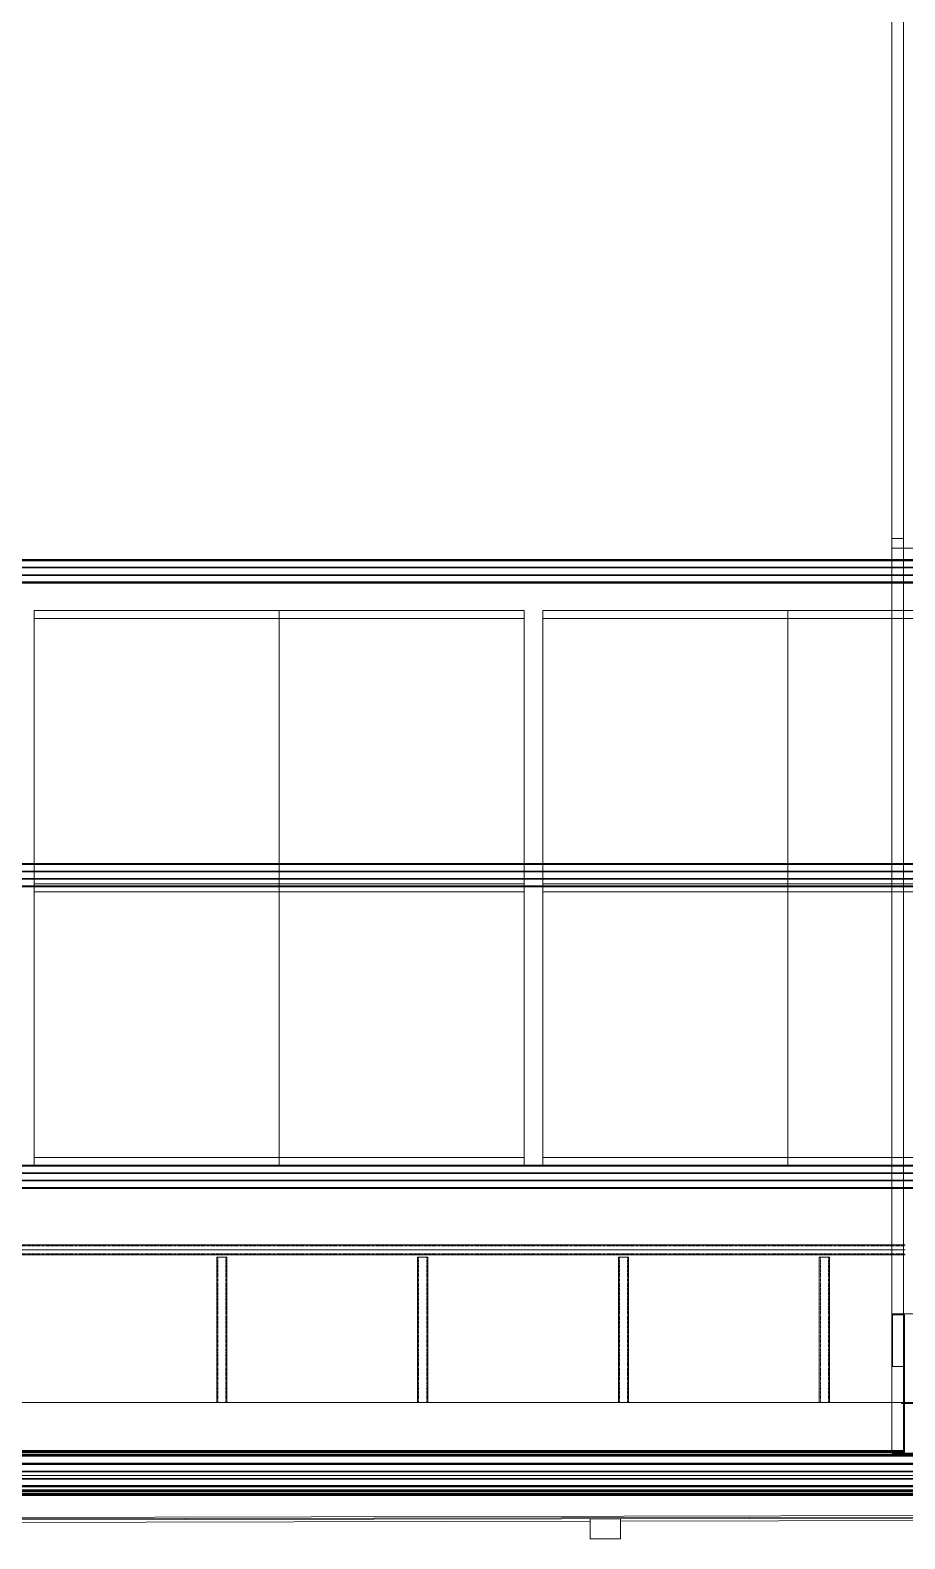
# Model space of a CAD drawing. Header units: centimetres. Extents: x -1906 to 5208, y -261 to 2955.
# Drawn here: x 1533 to 1969, y 239 to 990 of the extents above; entities that cross this region are included whole.
import ezdxf

# ---------------------------------------------------------------- set-up
doc = ezdxf.new("R2010")
doc.units = ezdxf.units.CM
doc.linetypes.add('_Overhead_2_', pattern=[0.47625, 0.3175, -0.15875])
doc.linetypes.add('Hidden', pattern=[0.714375, 0.47625, -0.238125])
for name, color, linetype, lineweight in [('A-FLOR', 7, 'Continuous', 18), ('A-GENM', 7, 'Continuous', 18), ('A-WALL', 7, 'Continuous', 18), ('Q-SPCQ', 7, 'Continuous', 18), ('S-BEAM', 7, 'Continuous', 18), ('S-COLS', 7, 'Continuous', 18)]:
    doc.layers.add(name, color=color, linetype=linetype, lineweight=lineweight)

# ---------------------------------------------------------------- blocks, each defined once
blk = doc.blocks.new('Costanera Perfil Z - Parametrizado - h_22cm-1722626-Planta Bodega almacenamiento insumos')
at = {"layer": 'S-BEAM', "color": 254, "lineweight": 9, "true_color": 0xcccccc}
for p, q in [((-5.84, 671.79), (-5.84, -2399.57)), ((-5.54, 671.79), (-5.54, -2399.57)), ((-5.5, -2399.57), (-5.5, 671.79)), ((-5.26, 671.79), (-5.26, -2399.57)), ((-2.01, 671.79), (-2.01, -2399.57)), ((-1.67, 671.79), (-1.67, -2399.57)), ((1.67, 671.79), (1.67, -2399.57)), ((2.01, 671.79), (2.01, -2399.57)), ((5.26, 671.79), (5.26, -2399.57)), ((5.5, 671.79), (5.5, -2399.57)), ((5.54, 671.79), (5.54, -2399.57)), ((5.84, 671.79), (5.84, -2399.57))]:
    blk.add_line(p, q, dxfattribs=at)
blk = doc.blocks.new('Costanera Perfil Z - Parametrizado - h_22cm-V73-Planta Bodega almacenamiento insumos')
at = {"layer": 'S-BEAM', "color": 254, "lineweight": 9, "true_color": 0xcccccc}
for p, q in [((-5.84, 671.79), (-5.84, -2399.57)), ((-5.54, 671.79), (-5.54, -2399.57)), ((-5.5, -2399.57), (-5.5, 671.79)), ((-5.26, 671.79), (-5.26, -2399.57)), ((1.67, 671.79), (1.67, -2399.57)), ((2.01, 671.79), (2.01, -2399.57)), ((-2.01, -1582.58), (-2.01, -1595.08)), ((-1.67, -1582.58), (-1.67, -1595.08)), ((5.26, -1582.58), (5.26, -1595.08)), ((5.5, -1582.58), (5.5, -1595.08)), ((5.54, -1582.58), (5.54, -1595.08)), ((5.84, -1582.58), (5.84, -1595.08)), ((-2.01, -1595.08), (-2.01, -2384.34)), ((-1.67, -1595.08), (-1.67, -2384.34)), ((5.26, -1595.08), (5.26, -2384.34)), ((5.5, -1595.08), (5.5, -2384.34)), ((5.54, -1595.08), (5.54, -2384.34)), ((5.84, -1595.08), (5.84, -2384.34))]:
    blk.add_line(p, q, dxfattribs=at)
blk = doc.blocks.new('Costanera Perfil Z - Parametrizado - h_22cm-V74-Planta Bodega almacenamiento insumos')
at = {"layer": 'S-BEAM', "color": 254, "lineweight": 9, "true_color": 0xcccccc}
for p, q in [((-5.84, 671.79), (-5.84, -2399.57)), ((-5.54, 671.79), (-5.54, -2399.57)), ((-5.5, -2399.57), (-5.5, 671.79)), ((-5.26, 671.79), (-5.26, -2399.57)), ((1.67, 671.79), (1.67, -2399.57)), ((2.01, 671.79), (2.01, -2399.57)), ((-2.01, -1582.58), (-2.01, -1595.08)), ((-1.67, -1582.58), (-1.67, -1595.08)), ((5.26, -1582.58), (5.26, -1595.08)), ((5.5, -1582.58), (5.5, -1595.08)), ((5.54, -1582.58), (5.54, -1595.08)), ((5.84, -1582.58), (5.84, -1595.08)), ((-2.01, -1595.08), (-2.01, -2384.34)), ((-1.67, -1595.08), (-1.67, -2384.34)), ((5.26, -1595.08), (5.26, -2384.34)), ((5.5, -1595.08), (5.5, -2384.34)), ((5.54, -1595.08), (5.54, -2384.34)), ((5.84, -1595.08), (5.84, -2384.34))]:
    blk.add_line(p, q, dxfattribs=at)
blk = doc.blocks.new('Costanera Perfil Z - Parametrizado - h_22cm-V75-Planta Bodega almacenamiento insumos')
at = {"layer": 'S-BEAM', "color": 254, "lineweight": 9, "true_color": 0xcccccc}
for p, q in [((-5.84, 671.79), (-5.84, -2399.57)), ((-5.54, 671.79), (-5.54, -2399.57)), ((-5.5, -2399.57), (-5.5, 671.79)), ((-5.26, 671.79), (-5.26, -2399.57)), ((1.67, 671.79), (1.67, -2399.57)), ((2.01, 671.79), (2.01, -2399.57)), ((-2.01, -1582.58), (-2.01, -1595.08)), ((-1.67, -1582.58), (-1.67, -1595.08)), ((5.26, -1582.58), (5.26, -1595.08)), ((5.5, -1582.58), (5.5, -1595.08)), ((5.54, -1582.58), (5.54, -1595.08)), ((5.84, -1582.58), (5.84, -1595.08)), ((-2.01, -1595.08), (-2.01, -2384.34)), ((-1.67, -1595.08), (-1.67, -2384.34)), ((5.26, -1595.08), (5.26, -2384.34)), ((5.5, -1595.08), (5.5, -2384.34)), ((5.54, -1595.08), (5.54, -2384.34)), ((5.84, -1595.08), (5.84, -2384.34))]:
    blk.add_line(p, q, dxfattribs=at)
blk = doc.blocks.new('RVR_Tensor angular doble L - d_25 mm-1744891-Planta Bodega almacenamiento insumos')
at = {"layer": 'S-BEAM', "color": 254, "lineweight": 9, "true_color": 0xcccccc}
for p, q in [((-4.6, 5.03), (-4.24, 5.03)), ((351.96, 5.03), (-4.6, 5.03)), ((-4.6, -4.47), (-4.6, 5)), ((352.32, 5.03), (-4.24, 5.03)), ((-4.24, 5), (-4.24, -4.97)), ((-3.55, -4.97), (-3.55, 5)), ((-3.55, 5), (-3.19, 5)), ((-3.55, 5), (351.97, 5)), ((-3.19, 5), (-3.19, -4.47)), ((-3.19, 5), (352.33, 5)), ((737.87, 5.03), (351.96, 5.03)), ((351.97, 5), (353.03, 5)), ((738.22, 5.03), (352.32, 5.03)), ((352.33, 5), (353.39, 5)), ((353.03, 5), (738.22, 5)), ((353.39, 5), (738.22, 5)), ((738.22, 5.03), (737.87, 5.03)), ((737.87, 5.03), (737.87, -4.47)), ((738.22, -4.97), (738.22, 5.03)), ((738.22, 5), (738.39, 5)), ((738.22, 5), (738.39, 5)), ((738.39, 5), (739.27, 5)), ((738.39, 5), (738.91, 5)), ((739.27, 5), (738.91, 5)), ((738.91, 5), (738.91, -5)), ((739.27, -4.5), (739.27, 5)), ((-11.31, -4.96), (-11.31, -4.47)), ((-11.21, -4.47), (-4.6, -4.47)), ((344.12, -4.47), (-11.21, -4.47)), ((-4.24, -4.97), (-11.21, -4.97)), ((81.96, -4.97), (-11.21, -4.97)), ((350.9, -4.47), (-4.6, -4.47)), ((-4.24, -4.97), (81.96, -4.97)), ((3.52, -5), (-3.55, -5)), ((81.96, -5), (-3.55, -5)), ((-3.19, -4.5), (3.52, -4.5)), ((-3.19, -4.5), (352.33, -4.5)), ((3.52, -4.5), (3.52, -4.97)), ((3.52, -4.5), (359.1, -4.5)), ((3.52, -5), (81.96, -5)), ((82.09, -4.97), (82.44, -4.97)), ((82.44, -4.97), (82.09, -4.97)), ((82.09, -5), (82.24, -5)), ((82.24, -5), (82.09, -5)), ((82.24, -5), (82.44, -5)), ((82.44, -5), (82.24, -5)), ((82.74, -4.97), (82.91, -4.97)), ((82.91, -4.97), (82.74, -4.97)), ((82.74, -5), (82.91, -5)), ((82.91, -5), (82.74, -5)), ((82.94, -4.97), (85.99, -4.97)), ((85.99, -4.97), (82.94, -4.97)), ((82.94, -5), (83.17, -5)), ((83.17, -5), (82.94, -5)), ((83.17, -5), (83.42, -5)), ((83.42, -5), (83.17, -5)), ((83.42, -5), (85.76, -5)), ((85.76, -5), (83.42, -5)), ((85.76, -5), (85.99, -5)), ((85.99, -5), (85.76, -5)), ((86.01, -4.97), (86.19, -4.97)), ((86.19, -4.97), (86.01, -4.97)), ((86.01, -5), (86.19, -5)), ((86.19, -5), (86.01, -5)), ((86.49, -4.97), (86.84, -4.97)), ((86.84, -4.97), (86.49, -4.97)), ((86.49, -5), (86.69, -5)), ((86.69, -5), (86.49, -5)), ((86.69, -5), (86.84, -5)), ((86.84, -5), (86.69, -5)), ((86.96, -4.97), (181.96, -4.97)), ((181.96, -4.97), (86.96, -4.97)), ((86.96, -5), (181.96, -5)), ((181.96, -5), (86.96, -5)), ((182.09, -4.97), (182.44, -4.97)), ((182.44, -4.97), (182.09, -4.97)), ((182.09, -5), (182.24, -5)), ((182.24, -5), (182.09, -5)), ((182.24, -5), (182.44, -5)), ((182.44, -5), (182.24, -5)), ((182.74, -4.97), (182.91, -4.97)), ((182.91, -4.97), (182.74, -4.97)), ((182.74, -5), (182.91, -5)), ((182.91, -5), (182.74, -5)), ((182.94, -4.97), (185.99, -4.97)), ((185.99, -4.97), (182.94, -4.97)), ((182.94, -5), (183.17, -5)), ((183.17, -5), (182.94, -5)), ((183.17, -5), (183.42, -5)), ((183.42, -5), (183.17, -5)), ((183.42, -5), (185.76, -5)), ((185.76, -5), (183.42, -5)), ((185.76, -5), (185.99, -5)), ((185.99, -5), (185.76, -5)), ((186.01, -4.97), (186.19, -4.97)), ((186.19, -4.97), (186.01, -4.97)), ((186.01, -5), (186.19, -5)), ((186.19, -5), (186.01, -5)), ((186.49, -4.97), (186.84, -4.97)), ((186.84, -4.97), (186.49, -4.97)), ((186.49, -5), (186.69, -5)), ((186.69, -5), (186.49, -5)), ((186.69, -5), (186.84, -5)), ((186.84, -5), (186.69, -5)), ((186.96, -4.97), (351.26, -4.97)), ((344.12, -4.97), (186.96, -4.97)), ((186.96, -5), (266.08, -5)), ((251.94, -5), (186.96, -5)), ((351.97, -5), (251.94, -5)), ((266.08, -5), (359.1, -5)), ((345.18, -4.47), (344.12, -4.47)), ((351.9, -4.97), (344.12, -4.97)), ((351.9, -4.47), (345.18, -4.47)), ((351.96, -4.47), (350.9, -4.47)), ((351.26, -4.97), (359.03, -4.97)), ((731.15, -4.47), (351.9, -4.47)), ((731.15, -4.97), (351.9, -4.97)), ((358.68, -4.47), (351.96, -4.47)), ((738.39, -5), (351.97, -5)), ((352.33, -4.5), (360.1, -4.5)), ((737.87, -4.47), (358.68, -4.47)), ((359.03, -4.97), (738.22, -4.97)), ((359.1, -4.5), (366.88, -4.5)), ((359.1, -5), (738.39, -5)), ((360.1, -4.5), (738.22, -4.5)), ((366.88, -4.5), (738.22, -4.5)), ((737.87, -4.47), (731.15, -4.47)), ((731.15, -4.47), (731.15, -4.97)), ((731.15, -4.97), (738.22, -4.97)), ((738.22, -4.5), (738.39, -4.5)), ((738.22, -4.5), (738.39, -4.5)), ((738.39, -4.5), (742.34, -4.5)), ((738.39, -4.5), (739.27, -4.5)), ((738.39, -5), (742.41, -5)), ((738.91, -5), (738.39, -5)), ((738.91, -5), (745.99, -5)), ((745.99, -4.5), (739.27, -4.5)), ((742.34, -4.5), (745.99, -4.5)), ((742.41, -5), (745.99, -5)), ((745.99, -5), (745.99, -4.5))]:
    blk.add_line(p, q, dxfattribs=at)
blk = doc.blocks.new('Costanera Perfil Z - Parametrizado - h_22cm-1725872-Planta Bodega almacenamiento insumos')
at = {"layer": 'S-BEAM', "color": 254, "lineweight": 9, "true_color": 0xcccccc}
for p, q in [((-10.75, -662.81), (-10.75, 2410.56)), ((-10.75, 2410.56), (-10.75, -662.81)), ((-10.45, 2410.56), (-10.45, -662.81)), ((-10.45, 2410.56), (-10.45, -662.81)), ((-8.8, 2385.58), (-8.8, -662.81)), ((-8.8, 2385.58), (-8.8, -662.81)), ((8.8, 2385.58), (8.8, -662.81)), ((8.8, 2385.58), (8.8, -662.81)), ((10.45, 2385.58), (10.45, 1604.06)), ((10.45, 2385.58), (10.45, 1604.06)), ((10.75, 2385.58), (10.75, 1604.06)), ((10.75, 2385.58), (10.75, 1604.06)), ((10.45, 1604.06), (10.45, 1598.17)), ((10.45, 1604.06), (10.45, 1598.17)), ((10.75, 1604.06), (10.75, 1598.17)), ((10.75, 1604.06), (10.75, 1598.17)), ((10.45, 1598.17), (10.45, 1597.77)), ((10.45, 1598.17), (10.45, 1597.77)), ((10.75, 1598.17), (10.75, 1597.77)), ((10.75, 1598.17), (10.75, 1597.77))]:
    blk.add_line(p, q, dxfattribs=at)
blk = doc.blocks.new('Costanera Perfil Z - Parametrizado - h_22cm-1725829-Planta Bodega almacenamiento insumos')
at = {"layer": 'S-BEAM', "color": 254, "lineweight": 9, "true_color": 0xcccccc}
for p, q in [((-10.75, -661.98), (-10.75, 2411.39)), ((-10.75, 2411.39), (-10.75, -661.98)), ((-10.45, 2411.39), (-10.45, -661.98)), ((-10.45, 2411.39), (-10.45, -661.98)), ((-8.8, 2386.41), (-8.8, -661.98)), ((-8.8, 2386.41), (-8.8, -661.98)), ((8.8, 2386.41), (8.8, -661.98)), ((8.8, 2386.41), (8.8, -661.98)), ((10.45, 2386.41), (10.45, 1604.89)), ((10.45, 2386.41), (10.45, 1604.89)), ((10.75, 2386.41), (10.75, 1604.89)), ((10.75, 2386.41), (10.75, 1604.89)), ((10.45, 1604.89), (10.45, 1599)), ((10.45, 1604.89), (10.45, 1599)), ((10.75, 1604.89), (10.75, 1599)), ((10.75, 1604.89), (10.75, 1599)), ((10.45, 1599), (10.45, 1598.6)), ((10.45, 1599), (10.45, 1598.6)), ((10.75, 1599), (10.75, 1598.6)), ((10.75, 1599), (10.75, 1598.6))]:
    blk.add_line(p, q, dxfattribs=at)
blk = doc.blocks.new('Costanera Perfil Z - Parametrizado - h_22cm-1725795-Planta Bodega almacenamiento insumos')
at = {"layer": 'S-BEAM', "color": 254, "lineweight": 9, "true_color": 0xcccccc}
for p, q in [((-10.75, -662.4), (-10.75, 2385.99)), ((-10.75, 2385.99), (-10.75, -662.4)), ((-10.45, 2385.99), (-10.45, -662.4)), ((-10.45, 2385.99), (-10.45, -662.4)), ((-8.8, 2385.99), (-8.8, -662.4)), ((-8.8, 2385.99), (-8.8, -662.4)), ((8.8, 2385.99), (8.8, -662.4)), ((8.8, 2385.99), (8.8, -662.4)), ((10.45, 2385.99), (10.45, 1604.48)), ((10.45, 2385.99), (10.45, 1604.48)), ((10.75, 2385.99), (10.75, 1604.48)), ((10.75, 2385.99), (10.75, 1604.48)), ((10.45, 1604.48), (10.45, 1598.58)), ((10.45, 1604.48), (10.45, 1598.58)), ((10.75, 1604.48), (10.75, 1598.58)), ((10.75, 1604.48), (10.75, 1598.58)), ((10.45, 1598.58), (10.45, 1598.19)), ((10.45, 1598.58), (10.45, 1598.19)), ((10.75, 1598.58), (10.75, 1598.19)), ((10.75, 1598.58), (10.75, 1598.19))]:
    blk.add_line(p, q, dxfattribs=at)
blk = doc.blocks.new('Costanera Perfil Z - Parametrizado - h_22cm-1725974-Planta Bodega almacenamiento insumos')
at = {"layer": 'S-BEAM', "color": 254, "lineweight": 9, "true_color": 0xcccccc}
for p, q in [((-10.75, -1416), (-10.75, 1391.02)), ((-10.75, 1391.02), (-10.75, -1416)), ((-10.45, 1391.02), (-10.45, -1416)), ((-10.45, 1391.02), (-10.45, -1416)), ((-8.8, 1391.02), (-8.8, -1416)), ((-8.8, 1391.02), (-8.8, -1416)), ((8.8, 1391.02), (8.8, -1416)), ((8.8, 1391.02), (8.8, -1416)), ((10.45, 1391.02), (10.45, 609.5)), ((10.45, 1391.02), (10.45, 609.5)), ((10.75, 1391.02), (10.75, 609.5)), ((10.75, 1391.02), (10.75, 609.5)), ((10.45, 609.5), (10.45, 603.61)), ((10.45, 609.5), (10.45, 603.61)), ((10.75, 609.5), (10.75, 603.61)), ((10.75, 609.5), (10.75, 603.61)), ((10.45, 603.61), (10.45, 603.21)), ((10.45, 603.61), (10.45, 603.21)), ((10.75, 603.61), (10.75, 603.21)), ((10.75, 603.61), (10.75, 603.21))]:
    blk.add_line(p, q, dxfattribs=at)
blk = doc.blocks.new('Costanera Perfil Z - Parametrizado - h_22cm-V77-Planta Bodega almacenamiento insumos')
at = {"layer": 'S-BEAM', "color": 254, "lineweight": 9, "true_color": 0xcccccc}
for p, q in [((-10.75, -1416), (-10.75, 1391.02)), ((-10.75, 1391.02), (-10.75, -1416)), ((-10.45, 1391.02), (-10.45, -1416)), ((-10.45, 1391.02), (-10.45, -1416)), ((-8.8, 1391.02), (-8.8, -1416)), ((-8.8, 1391.02), (-8.8, -1416)), ((8.8, 1391.02), (8.8, -1416)), ((8.8, 1391.02), (8.8, -1416)), ((10.45, 1391.02), (10.45, 609.5)), ((10.45, 1391.02), (10.45, 609.5)), ((10.75, 1391.02), (10.75, 609.5)), ((10.75, 1391.02), (10.75, 609.5)), ((10.45, 609.5), (10.45, 603.61)), ((10.45, 609.5), (10.45, 603.61)), ((10.75, 609.5), (10.75, 603.61)), ((10.75, 609.5), (10.75, 603.61)), ((10.45, 603.61), (10.45, 603.21)), ((10.45, 603.61), (10.45, 603.21)), ((10.75, 603.61), (10.75, 603.21)), ((10.75, 603.61), (10.75, 603.21))]:
    blk.add_line(p, q, dxfattribs=at)
blk = doc.blocks.new('Costanera Perfil Z - Parametrizado - h_22cm-V78-Planta Bodega almacenamiento insumos')
at = {"layer": 'S-BEAM', "color": 254, "lineweight": 9, "true_color": 0xcccccc}
for p, q in [((-10.75, -1416), (-10.75, 1391.02)), ((-10.75, 1391.02), (-10.75, -1416)), ((-10.45, 1391.02), (-10.45, -1416)), ((-10.45, 1391.02), (-10.45, -1416)), ((-8.8, 1391.02), (-8.8, -1416)), ((-8.8, 1391.02), (-8.8, -1416)), ((8.8, 1391.02), (8.8, -1416)), ((8.8, 1391.02), (8.8, -1416)), ((10.45, 1391.02), (10.45, 609.5)), ((10.45, 1391.02), (10.45, 609.5)), ((10.75, 1391.02), (10.75, 609.5)), ((10.75, 1391.02), (10.75, 609.5)), ((10.45, 609.5), (10.45, 603.61)), ((10.45, 609.5), (10.45, 603.61)), ((10.75, 609.5), (10.75, 603.61)), ((10.75, 609.5), (10.75, 603.61)), ((10.45, 603.61), (10.45, 603.21)), ((10.45, 603.61), (10.45, 603.21)), ((10.75, 603.61), (10.75, 603.21)), ((10.75, 603.61), (10.75, 603.21))]:
    blk.add_line(p, q, dxfattribs=at)
blk = doc.blocks.new('PQ_RVR_EST-01_ZZ_ZZ_MO_T_A_rvt-2-Planta Bodega almacenamiento insumos')
at = {"layer": 'S-BEAM', "color": 254, "lineweight": 9, "true_color": 0xcccccc}
for p, q in [((-4128.33, 1217.71), (-4128.33, 737.14)), ((-4128.33, 1217.71), (-4128.33, 737.14)), ((-4122.44, 1217.71), (-4122.44, 726.56)), ((-4128.33, 737.14), (-4128.33, 726.56)), ((-4128.33, 737.14), (-4128.33, 726.56)), ((-4128.33, 737.14), (-4128.33, 726.56)), ((-4122.44, 737.14), (-4122.44, 726.56)), ((-4128.33, 732.23), (-4128.33, 726.56)), ((-4128.33, 726.56), (-4128.33, 721.98)), ((-4128.33, 726.56), (-4128.33, 722.73)), ((-4128.33, 726.56), (-4128.33, 722.73)), ((-4128.33, 726.56), (-4128.33, 722.09)), ((-4128.33, 722.73), (-4128.33, 722.38)), ((-4128.33, 722.73), (-4128.33, 722.38)), ((-4128.33, 722.38), (-4128.33, 719.05)), ((-4128.33, 722.38), (-4128.33, 719.05)), ((-4128.33, 722.09), (-4128.33, 719.05)), ((-4128.33, 721.98), (-4128.33, 719.05)), ((-4122.44, 726.56), (-4122.44, 722.73)), ((-4122.44, 726.56), (-4122.44, 722.09)), ((-4122.44, 722.73), (-4122.44, 722.38)), ((-4122.44, 722.38), (-4122.44, 719.05)), ((-4122.44, 722.09), (-4122.44, 719.05)), ((-4128.33, 719.05), (-4128.33, 718.7)), ((-4128.33, 719.05), (-4128.33, 718.7)), ((-4128.33, 719.05), (-4128.33, 718.7)), ((-4128.33, 719.05), (-4128.33, 718.7)), ((-4128.33, 718.7), (-4128.33, 575.34)), ((-4128.33, 718.7), (-4128.33, 714.87)), ((-4128.33, 718.7), (-4128.33, 714.87)), ((-4128.33, 718.7), (-4128.33, 575.34)), ((-4128.33, 714.87), (-4128.33, 575.34)), ((-4128.33, 714.87), (-4128.33, 575.34)), ((-4122.44, 719.05), (-4122.44, 718.7)), ((-4122.44, 719.05), (-4122.44, 718.7)), ((-4122.44, 718.7), (-4122.44, 714.87)), ((-4122.44, 718.7), (-4122.44, 575.34)), ((-4122.44, 714.87), (-4122.44, 575.34)), ((-4128.33, 575.34), (-4128.33, 570.85)), ((-4128.33, 575.34), (-4128.33, 571.51)), ((-4128.33, 575.34), (-4128.33, 571.51)), ((-4128.33, 575.34), (-4128.33, 570.95)), ((-4128.33, 571.51), (-4128.33, 571.16)), ((-4128.33, 571.51), (-4128.33, 571.16)), ((-4128.33, 571.16), (-4128.33, 567.83)), ((-4128.33, 571.16), (-4128.33, 567.83)), ((-4128.33, 570.95), (-4128.33, 567.83)), ((-4128.33, 570.85), (-4128.33, 567.83)), ((-4122.44, 575.34), (-4122.44, 571.51)), ((-4122.44, 575.34), (-4122.44, 570.95)), ((-4122.44, 571.51), (-4122.44, 571.16)), ((-4122.44, 571.16), (-4122.44, 567.83)), ((-4122.44, 570.95), (-4122.44, 567.83)), ((-4128.33, 567.83), (-4128.33, 567.48)), ((-4128.33, 567.83), (-4128.33, 567.48)), ((-4128.33, 567.83), (-4128.33, 567.48)), ((-4128.33, 567.83), (-4128.33, 567.48)), ((-4128.33, 567.48), (-4128.33, 425.22)), ((-4128.33, 567.48), (-4128.33, 563.66)), ((-4128.33, 567.48), (-4128.33, 563.66)), ((-4128.33, 567.48), (-4128.33, 425.22)), ((-4128.33, 563.66), (-4128.33, 425.22)), ((-4128.33, 563.66), (-4128.33, 425.22)), ((-4122.44, 567.83), (-4122.44, 567.48)), ((-4122.44, 567.83), (-4122.44, 567.48)), ((-4122.44, 567.48), (-4122.44, 563.66)), ((-4122.44, 567.48), (-4122.44, 425.22)), ((-4122.44, 563.66), (-4122.44, 425.22)), ((-4128.33, 425.22), (-4128.33, 420.79)), ((-4128.33, 425.22), (-4128.33, 421.39)), ((-4128.33, 425.22), (-4128.33, 421.39)), ((-4128.33, 425.22), (-4128.33, 420.89)), ((-4128.33, 421.39), (-4128.33, 421.04)), ((-4128.33, 421.39), (-4128.33, 421.04)), ((-4128.33, 421.04), (-4128.33, 417.71)), ((-4128.33, 421.04), (-4128.33, 417.71)), ((-4128.33, 420.89), (-4128.33, 417.71)), ((-4128.33, 420.79), (-4128.33, 417.71)), ((-4122.44, 425.22), (-4122.44, 421.39)), ((-4122.44, 425.22), (-4122.44, 420.89)), ((-4122.44, 421.39), (-4122.44, 421.04)), ((-4122.44, 421.04), (-4122.44, 417.71)), ((-4122.44, 420.89), (-4122.44, 417.71)), ((-4128.33, 417.71), (-4128.33, 417.36)), ((-4128.33, 417.71), (-4128.33, 417.36)), ((-4128.33, 417.71), (-4128.33, 417.36)), ((-4128.33, 417.71), (-4128.33, 417.36)), ((-4128.33, 417.36), (-4128.33, 281.82)), ((-4128.33, 417.36), (-4128.33, 413.54)), ((-4128.33, 417.36), (-4128.33, 413.54)), ((-4128.33, 417.36), (-4128.33, 281.82)), ((-4128.33, 413.54), (-4128.33, 281.82)), ((-4128.33, 413.54), (-4128.33, 281.82)), ((-4122.44, 417.71), (-4122.44, 417.36)), ((-4122.44, 417.71), (-4122.44, 417.36)), ((-4122.44, 417.36), (-4122.44, 413.54)), ((-4122.44, 417.36), (-4122.44, 281.82)), ((-4122.44, 413.54), (-4122.44, 307.09)), ((-4122.44, 307.02), (-4122.44, 306.59)), ((-4122.44, 306.59), (-4122.44, 281.82)), ((-4128.33, 281.82), (-4115.83, 281.82)), ((-4122.44, 281.82), (-4128.33, 281.82)), ((-4128.33, 281.82), (-4122.44, 281.82)), ((-4127.94, 281.82), (-4128.33, 281.82)), ((-4122.44, 281.82), (-4127.94, 281.82)), ((-4122.04, 281.82), (-4122.44, 281.82))]:
    blk.add_line(p, q, dxfattribs=at)
at = {"layer": 'S-BEAM', "color": 254, "true_color": 0xcccccc}
for p, q in [((-4122.44, 1217.71), (-4122.44, 737.14)), ((-4122.44, 737.14), (-4128.33, 737.14)), ((-4128.33, 737.14), (-4128.33, 732.23)), ((-4128.33, 732.23), (-4115.83, 732.23))]:
    blk.add_line(p, q, dxfattribs=at)
at = {"layer": 'S-COLS', "color": 253, "lineweight": 9, "true_color": 0xaaaaaa}
for p, q in [((-4127.94, 351.2), (-4115.83, 351.2)), ((-4127.94, 350.61), (-4127.94, 351.2)), ((-4127.94, 350.61), (-4127.94, 334.64)), ((-4122.04, 350.61), (-4127.94, 350.61)), ((-4122.04, 307.09), (-4122.04, 350.61)), ((-4127.94, 334.64), (-4127.94, 324.91)), ((-4127.94, 324.91), (-4122.44, 324.91)), ((-4122.44, 324.91), (-4122.04, 324.91)), ((-4122.04, 306.59), (-4122.04, 306.99)), ((-4122.04, 281.82), (-4122.04, 306.59)), ((-4127.94, 281.82), (-4122.44, 281.82)), ((-4127.94, 281.82), (-4122.04, 281.82)), ((-4127.94, 281.24), (-4127.94, 281.82)), ((-4115.44, 281.24), (-4127.94, 281.24)), ((-4122.44, 281.82), (-4122.04, 281.82))]:
    blk.add_line(p, q, dxfattribs=at)
at = {"layer": 'S-BEAM', "color": 254, "lineweight": 9, "true_color": 0xcccccc}
for name, p, rotation in [('Costanera Perfil Z - Parametrizado - h_22cm-V75-Planta Bodega almacenamiento insumos', (-2533.25, 720.72), 269.9999999999998), ('Costanera Perfil Z - Parametrizado - h_22cm-V74-Planta Bodega almacenamiento insumos', (-2533.25, 569.5), 269.9999999999998), ('Costanera Perfil Z - Parametrizado - h_22cm-V73-Planta Bodega almacenamiento insumos', (-2533.25, 419.38), 269.9999999999998), ('RVR_Tensor angular doble L - d_25 mm-1744891-Planta Bodega almacenamiento insumos', (-3377.44, 302.09), 180), ('Costanera Perfil Z - Parametrizado - h_22cm-1725872-Planta Bodega almacenamiento insumos', (-2524.27, 272.34), 90.00000000000001), ('Costanera Perfil Z - Parametrizado - h_22cm-1725829-Planta Bodega almacenamiento insumos', (-2523.44, 272.08), 90.00000000000001), ('Costanera Perfil Z - Parametrizado - h_22cm-1725795-Planta Bodega almacenamiento insumos', (-2523.85, 271.54), 90.00000000000001), ('Costanera Perfil Z - Parametrizado - h_22cm-1725974-Planta Bodega almacenamiento insumos', (-3518.83, 271.54), 90.00000000000001), ('Costanera Perfil Z - Parametrizado - h_22cm-V77-Planta Bodega almacenamiento insumos', (-3518.83, 271.54), 90.00000000000001), ('Costanera Perfil Z - Parametrizado - h_22cm-V78-Planta Bodega almacenamiento insumos', (-3518.83, 271.54), 90.00000000000001), ('Costanera Perfil Z - Parametrizado - h_22cm-1722626-Planta Bodega almacenamiento insumos', (-2533.25, 270.93), 269.9999999999998)]:
    blk.add_blockref(name, p, dxfattribs=dict(at, rotation=rotation))
blk = doc.blocks.new('RVR-PQ-Canal ALL-Basado en cara - 100 x 150 x Sin camara-1844234-Planta Bodega almacenamiento insumos')
at = {"layer": 'A-GENM', "color": 254, "lineweight": 9, "true_color": 0xd4d4d4}
for p, q in [((-4263.45, 249.21), (-4278.45, 249.19)), ((-4278.45, 249.19), (-4278.43, 239.19)), ((-4263.43, 239.21), (-4263.45, 249.21)), ((-4278.43, 239.19), (-4263.43, 239.21))]:
    blk.add_line(p, q, dxfattribs=at)
blk = doc.blocks.new('RVR-Rack Almacenamiento - Default-V128-Planta Bodega almacenamiento insumos')
at = {"layer": 'Q-SPCQ', "color": 253, "true_color": 0xaaaaaa}
for p, q in [((-67.5, 60.96), (-70.01, 60.96)), ((-70.01, 60.96), (-70.01, -60.96)), ((-66.04, 60.96), (-67.5, 60.96)), ((-63.67, 60.96), (-66.04, 60.96)), ((-66.04, 60.96), (-66.04, -60.96)), ((-66.04, -60.96), (-66.04, 60.96)), ((-63.32, 60.96), (-63.67, 60.96)), ((-59.99, 60.96), (-63.32, 60.96)), ((-59.64, 60.96), (-59.99, 60.96)), ((-55.81, 60.96), (-59.64, 60.96)), ((66.04, 60.96), (-55.81, 60.96)), ((66.04, -60.96), (66.04, 60.96)), ((70.01, 60.96), (66.04, 60.96)), ((66.04, 60.96), (66.04, -60.96)), ((70.01, -60.96), (70.01, 60.96)), ((-70.01, -60.96), (-67.5, -60.96)), ((-67.5, -60.96), (-66.04, -60.96)), ((-66.04, -60.96), (-63.67, -60.96)), ((-63.67, -60.96), (-63.32, -60.96)), ((-63.32, -60.96), (-59.99, -60.96)), ((-59.99, -60.96), (-59.64, -60.96)), ((-59.64, -60.96), (-55.81, -60.96)), ((-55.81, -60.96), (66.04, -60.96)), ((66.04, -60.96), (70.01, -60.96))]:
    blk.add_line(p, q, dxfattribs=at)
blk = doc.blocks.new('RVR-Rack Almacenamiento - Default-V129-Planta Bodega almacenamiento insumos')
at = {"layer": 'Q-SPCQ', "color": 253, "true_color": 0xaaaaaa}
for p, q in [((-70.01, -60.96), (-70.01, 60.96)), ((-70.01, 60.96), (-67.5, 60.96)), ((-67.5, 60.96), (-66.04, 60.96)), ((-66.04, -60.96), (-66.04, 60.96)), ((-66.04, 60.96), (-63.67, 60.96)), ((-66.04, 60.96), (-66.04, -60.96)), ((-63.67, 60.96), (-63.32, 60.96)), ((-63.32, 60.96), (-59.99, 60.96)), ((-59.99, 60.96), (-59.64, 60.96)), ((-59.64, 60.96), (-55.81, 60.96)), ((-55.81, 60.96), (66.04, 60.96)), ((66.04, 60.96), (66.04, -60.96)), ((66.04, -60.96), (66.04, 60.96)), ((66.04, 60.96), (70.01, 60.96)), ((70.01, 60.96), (70.01, -60.96)), ((-67.5, -60.96), (-70.01, -60.96)), ((-66.04, -60.96), (-67.5, -60.96)), ((-63.67, -60.96), (-66.04, -60.96)), ((-63.32, -60.96), (-63.67, -60.96)), ((-59.99, -60.96), (-63.32, -60.96)), ((-59.64, -60.96), (-59.99, -60.96)), ((-55.81, -60.96), (-59.64, -60.96)), ((66.04, -60.96), (-55.81, -60.96)), ((70.01, -60.96), (66.04, -60.96))]:
    blk.add_line(p, q, dxfattribs=at)
blk = doc.blocks.new('RVR-Rack Almacenamiento - Default-V130-Planta Bodega almacenamiento insumos')
at = {"layer": 'Q-SPCQ', "color": 253, "true_color": 0xaaaaaa}
for p, q in [((-69.89, 60.96), (-70.01, 60.96)), ((-70.01, 60.96), (-70.01, -60.96)), ((-66.04, 60.96), (-69.89, 60.96)), ((66.04, 60.96), (-66.04, 60.96)), ((-66.04, 60.96), (-66.04, -60.96)), ((-66.04, -60.96), (-66.04, 60.96)), ((66.04, -60.96), (66.04, 60.96)), ((68.55, 60.96), (66.04, 60.96)), ((66.04, 60.96), (66.04, -60.96)), ((70.01, 60.96), (68.55, 60.96)), ((70.01, -60.96), (70.01, 60.96)), ((-70.01, -60.96), (-69.89, -60.96)), ((-69.89, -60.96), (-66.04, -60.96)), ((-66.04, -60.96), (66.04, -60.96)), ((66.04, -60.96), (68.55, -60.96)), ((68.55, -60.96), (70.01, -60.96))]:
    blk.add_line(p, q, dxfattribs=at)
blk = doc.blocks.new('RVR-Rack Almacenamiento - Default-V131-Planta Bodega almacenamiento insumos')
at = {"layer": 'Q-SPCQ', "color": 253, "true_color": 0xaaaaaa}
for p, q in [((-70.01, -60.96), (-70.01, 60.96)), ((-70.01, 60.96), (-69.89, 60.96)), ((-69.89, 60.96), (-66.04, 60.96)), ((-66.04, -60.96), (-66.04, 60.96)), ((-66.04, 60.96), (66.04, 60.96)), ((-66.04, 60.96), (-66.04, -60.96)), ((66.04, 60.96), (66.04, -60.96)), ((66.04, -60.96), (66.04, 60.96)), ((66.04, 60.96), (68.55, 60.96)), ((68.55, 60.96), (70.01, 60.96)), ((70.01, 60.96), (70.01, -60.96)), ((-69.89, -60.96), (-70.01, -60.96)), ((-66.04, -60.96), (-69.89, -60.96)), ((66.04, -60.96), (-66.04, -60.96)), ((68.55, -60.96), (66.04, -60.96)), ((70.01, -60.96), (68.55, -60.96))]:
    blk.add_line(p, q, dxfattribs=at)
blk = doc.blocks.new('RVR-Rack Almacenamiento - Default-V132-Planta Bodega almacenamiento insumos')
at = {"layer": 'Q-SPCQ', "color": 253, "true_color": 0xaaaaaa}
for p, q in [((-70.01, 9.15), (-70.01, 60.96)), ((-70.01, 60.96), (-67.5, 60.96)), ((-67.5, 60.96), (-66.04, 60.96)), ((-66.04, 9.15), (-66.04, 60.96)), ((-66.04, 60.96), (-63.67, 60.96)), ((-66.04, 60.96), (-66.04, 9.15)), ((-63.67, 60.96), (-63.32, 60.96)), ((-63.32, 60.96), (-59.99, 60.96)), ((-59.99, 60.96), (-59.64, 60.96)), ((-59.64, 60.96), (-55.81, 60.96)), ((-55.81, 60.96), (66.04, 60.96)), ((66.04, 60.96), (66.04, 9.15)), ((66.04, 9.15), (66.04, 60.96)), ((66.04, 60.96), (70.01, 60.96)), ((70.01, 60.96), (70.01, 9.15)), ((-70.01, 3.25), (-70.01, 9.15)), ((-66.04, 3.25), (-66.04, 9.15)), ((-66.04, 9.15), (-66.04, 3.25)), ((66.04, 9.15), (66.04, 3.25)), ((66.04, 3.25), (66.04, 9.15)), ((70.01, 9.15), (70.01, 3.25)), ((-70.01, 2.54), (-70.01, 3.25)), ((-70.01, -3.35), (-70.01, 2.54)), ((-66.04, 2.54), (-66.04, 3.25)), ((-66.04, 3.25), (-66.04, 2.54)), ((-66.04, -3.35), (-66.04, 2.54)), ((-66.04, 2.54), (-66.04, -3.35)), ((66.04, 3.25), (66.04, 2.54)), ((66.04, 2.54), (66.04, 3.25)), ((66.04, 2.54), (66.04, -3.35)), ((66.04, -3.35), (66.04, 2.54)), ((70.01, 3.25), (70.01, 2.54)), ((70.01, 2.54), (70.01, -3.35)), ((-70.01, -60.96), (-70.01, -3.35)), ((-66.04, -60.96), (-66.04, -3.35)), ((-66.04, -3.35), (-66.04, -60.96)), ((66.04, -3.35), (66.04, -60.96)), ((66.04, -60.96), (66.04, -3.35)), ((70.01, -3.35), (70.01, -60.96)), ((-67.5, -60.96), (-70.01, -60.96)), ((-66.04, -60.96), (-67.5, -60.96)), ((-63.67, -60.96), (-66.04, -60.96)), ((-63.32, -60.96), (-63.67, -60.96)), ((-59.99, -60.96), (-63.32, -60.96)), ((-59.64, -60.96), (-59.99, -60.96)), ((-55.81, -60.96), (-59.64, -60.96)), ((66.04, -60.96), (-55.81, -60.96)), ((70.01, -60.96), (66.04, -60.96))]:
    blk.add_line(p, q, dxfattribs=at)
blk = doc.blocks.new('RVR-Rack Almacenamiento - Default-V133-Planta Bodega almacenamiento insumos')
at = {"layer": 'Q-SPCQ', "color": 253, "true_color": 0xaaaaaa}
for p, q in [((-70.01, 9.15), (-70.01, 60.96)), ((-70.01, 60.96), (-69.89, 60.96)), ((-69.89, 60.96), (-66.04, 60.96)), ((-66.04, 9.15), (-66.04, 60.96)), ((-66.04, 60.96), (66.04, 60.96)), ((-66.04, 60.96), (-66.04, 9.15)), ((66.04, 60.96), (66.04, 9.15)), ((66.04, 9.15), (66.04, 60.96)), ((66.04, 60.96), (68.55, 60.96)), ((68.55, 60.96), (70.01, 60.96)), ((70.01, 60.96), (70.01, 9.15)), ((-70.01, 3.25), (-70.01, 9.15)), ((-66.04, 3.25), (-66.04, 9.15)), ((-66.04, 9.15), (-66.04, 3.25)), ((66.04, 9.15), (66.04, 3.25)), ((66.04, 3.25), (66.04, 9.15)), ((70.01, 9.15), (70.01, 3.25)), ((-70.01, 2.54), (-70.01, 3.25)), ((-70.01, -3.35), (-70.01, 2.54)), ((-66.04, 2.54), (-66.04, 3.25)), ((-66.04, 3.25), (-66.04, 2.54)), ((-66.04, -3.35), (-66.04, 2.54)), ((-66.04, 2.54), (-66.04, -3.35)), ((66.04, 3.25), (66.04, 2.54)), ((66.04, 2.54), (66.04, 3.25)), ((66.04, 2.54), (66.04, -3.35)), ((66.04, -3.35), (66.04, 2.54)), ((70.01, 3.25), (70.01, 2.54)), ((70.01, 2.54), (70.01, -3.35)), ((-70.01, -60.96), (-70.01, -3.35)), ((-66.04, -60.96), (-66.04, -3.35)), ((-66.04, -3.35), (-66.04, -60.96)), ((66.04, -3.35), (66.04, -60.96)), ((66.04, -60.96), (66.04, -3.35)), ((70.01, -3.35), (70.01, -60.96)), ((-69.89, -60.96), (-70.01, -60.96)), ((-66.04, -60.96), (-69.89, -60.96)), ((66.04, -60.96), (-66.04, -60.96)), ((68.55, -60.96), (66.04, -60.96)), ((70.01, -60.96), (68.55, -60.96))]:
    blk.add_line(p, q, dxfattribs=at)
blk = doc.blocks.new('HSS Rectangular - 50 x 120-1968941-Planta Bodega almacenamiento insumos')
at = {"layer": 'S-BEAM', "color": 254, "lineweight": 9, "true_color": 0xcccccc}
for p, q in [((11.14, 2.5), (10.43, 2.5)), ((17.03, 2.5), (11.14, 2.5)), ((755.99, 2.5), (17.03, 2.5)), ((10.43, -2.5), (11.14, -2.5)), ((11.14, -2.5), (17.03, -2.5)), ((17.03, -2.5), (755.99, -2.5))]:
    blk.add_line(p, q, dxfattribs=at)
at = {"layer": 'S-BEAM', "color": 254, "linetype": 'Hidden', "lineweight": 9, "true_color": 0xcccccc}
for p, q in [((11.14, 2), (10.43, 2)), ((17.03, 2), (11.14, 2)), ((755.99, 2), (17.03, 2)), ((11.14, -2), (10.43, -2)), ((17.03, -2), (11.14, -2)), ((755.99, -2), (17.03, -2))]:
    blk.add_line(p, q, dxfattribs=at)
blk = doc.blocks.new('HSS Rectangular - 50 x 120-V143-Planta Bodega almacenamiento insumos')
at = {"layer": 'S-BEAM', "color": 254, "lineweight": 9, "true_color": 0xcccccc}
for p, q in [((-38.02, 2.5), (-38.02, 2.02)), ((-38.02, 2.5), (-38.02, 1.55)), ((-38.02, 1.87), (-38.02, 2)), ((-38.02, 1.87), (-38.02, 2)), ((-38.02, 1.72), (-38.02, 1.55)), ((-38.02, 1.55), (-38.02, 1.72)), ((-38.02, 1.55), (-38.02, 1.72)), ((-38.02, -1.55), (-38.02, 1.55)), ((-38.02, 1.52), (-38.02, -1.52)), ((-38.02, 1.05), (-38.02, 1.52)), ((-38.02, 1.05), (-38.02, 1.52)), ((-38.02, -1.05), (-38.02, 1.05)), ((-38.02, 1.05), (-38.02, -1.05)), ((34.25, 2.5), (-37.87, 2.5)), ((34.25, 1.55), (34.25, 2.5)), ((34.25, 2.37), (34.25, 2.5)), ((34.25, 2.22), (34.25, 2.37)), ((34.25, 2.02), (34.25, 2.22)), ((34.25, 2), (34.25, 1.97)), ((34.25, 2), (34.25, 1.97)), ((34.25, 1.97), (34.25, 1.87)), ((34.25, 1.97), (34.25, 1.87)), ((34.25, 1.55), (34.25, 1.72)), ((34.25, 1.72), (34.25, 1.55)), ((34.25, 1.72), (34.25, 1.55)), ((34.25, 1.55), (34.25, -1.55)), ((34.25, -1.52), (34.25, 1.52)), ((34.25, 1.52), (34.25, 1.29)), ((34.25, 1.52), (34.25, 1.29)), ((34.25, 1.29), (34.25, 1.05)), ((34.25, 1.29), (34.25, 1.05)), ((34.25, -1.05), (34.25, 1.05)), ((34.25, 1.05), (34.25, -1.05)), ((-38.02, -1.52), (-38.02, -1.05)), ((-38.02, -1.52), (-38.02, -1.05)), ((-38.02, -1.55), (-38.02, -1.72)), ((-38.02, -1.55), (-38.02, -2.5)), ((-38.02, -1.72), (-38.02, -1.55)), ((-38.02, -1.72), (-38.02, -1.55)), ((-38.02, -2), (-38.02, -1.87)), ((-38.02, -2), (-38.02, -1.87)), ((-38.02, -2.03), (-38.02, -2.5)), ((-37.87, -2.5), (34.25, -2.5)), ((34.25, -1.05), (34.25, -1.29)), ((34.25, -1.05), (34.25, -1.29)), ((34.25, -1.29), (34.25, -1.52)), ((34.25, -1.29), (34.25, -1.52)), ((34.25, -2.5), (34.25, -1.55)), ((34.25, -1.72), (34.25, -1.55)), ((34.25, -1.55), (34.25, -1.72)), ((34.25, -1.55), (34.25, -1.72)), ((34.25, -1.87), (34.25, -1.97)), ((34.25, -1.87), (34.25, -1.97)), ((34.25, -1.97), (34.25, -2)), ((34.25, -1.97), (34.25, -2)), ((34.25, -2.22), (34.25, -2.03)), ((34.25, -2.37), (34.25, -2.22)), ((34.25, -2.47), (34.25, -2.37)), ((34.25, -2.5), (34.25, -2.47))]:
    blk.add_line(p, q, dxfattribs=at)
at = {"layer": 'S-BEAM', "color": 254, "linetype": 'Hidden', "lineweight": 9, "true_color": 0xcccccc}
for p, q in [((34.25, 2), (-37.87, 2)), ((34.25, -2), (-37.87, -2))]:
    blk.add_line(p, q, dxfattribs=at)
blk = doc.blocks.new('HSS Rectangular - 50 x 120-V144-Planta Bodega almacenamiento insumos')
at = {"layer": 'S-BEAM', "color": 254, "lineweight": 9, "true_color": 0xcccccc}
for p, q in [((-38.02, 2.5), (-38.02, 2.02)), ((-38.02, 2.5), (-38.02, 1.55)), ((-38.02, 1.87), (-38.02, 2)), ((-38.02, 1.87), (-38.02, 2)), ((-38.02, 1.72), (-38.02, 1.55)), ((-38.02, 1.55), (-38.02, 1.72)), ((-38.02, 1.55), (-38.02, 1.72)), ((-38.02, -1.55), (-38.02, 1.55)), ((-38.02, 1.52), (-38.02, -1.52)), ((-38.02, 1.05), (-38.02, 1.52)), ((-38.02, 1.05), (-38.02, 1.52)), ((-38.02, -1.05), (-38.02, 1.05)), ((-38.02, 1.05), (-38.02, -1.05)), ((34.25, 2.5), (-37.87, 2.5)), ((34.25, 1.55), (34.25, 2.5)), ((34.25, 2.47), (34.25, 2.5)), ((34.25, 2.37), (34.25, 2.47)), ((34.25, 2.22), (34.25, 2.37)), ((34.25, 2.02), (34.25, 2.22)), ((34.25, 2), (34.25, 1.97)), ((34.25, 2), (34.25, 1.97)), ((34.25, 1.97), (34.25, 1.87)), ((34.25, 1.97), (34.25, 1.87)), ((34.25, 1.55), (34.25, 1.72)), ((34.25, 1.72), (34.25, 1.55)), ((34.25, 1.72), (34.25, 1.55)), ((34.25, 1.55), (34.25, -1.55)), ((34.25, -1.52), (34.25, 1.52)), ((34.25, 1.52), (34.25, 1.29)), ((34.25, 1.52), (34.25, 1.29)), ((34.25, 1.29), (34.25, 1.05)), ((34.25, 1.29), (34.25, 1.05)), ((34.25, -1.05), (34.25, 1.05)), ((34.25, 1.05), (34.25, -1.05)), ((-38.02, -1.52), (-38.02, -1.05)), ((-38.02, -1.52), (-38.02, -1.05)), ((-38.02, -1.55), (-38.02, -1.72)), ((-38.02, -1.55), (-38.02, -2.5)), ((-38.02, -1.72), (-38.02, -1.55)), ((-38.02, -1.72), (-38.02, -1.55)), ((-38.02, -2), (-38.02, -1.87)), ((-38.02, -2), (-38.02, -1.87)), ((-38.02, -2.03), (-38.02, -2.5)), ((-37.87, -2.5), (34.25, -2.5)), ((34.25, -1.05), (34.25, -1.29)), ((34.25, -1.05), (34.25, -1.29)), ((34.25, -1.29), (34.25, -1.52)), ((34.25, -1.29), (34.25, -1.52)), ((34.25, -2.5), (34.25, -1.55)), ((34.25, -1.72), (34.25, -1.55)), ((34.25, -1.55), (34.25, -1.72)), ((34.25, -1.55), (34.25, -1.72)), ((34.25, -1.87), (34.25, -1.97)), ((34.25, -1.87), (34.25, -1.97)), ((34.25, -1.97), (34.25, -2)), ((34.25, -1.97), (34.25, -2)), ((34.25, -2.22), (34.25, -2.03)), ((34.25, -2.37), (34.25, -2.22)), ((34.25, -2.47), (34.25, -2.37)), ((34.25, -2.5), (34.25, -2.47))]:
    blk.add_line(p, q, dxfattribs=at)
at = {"layer": 'S-BEAM', "color": 254, "linetype": 'Hidden', "lineweight": 9, "true_color": 0xcccccc}
for p, q in [((34.25, 2), (-37.87, 2)), ((34.25, -2), (-37.87, -2))]:
    blk.add_line(p, q, dxfattribs=at)
blk = doc.blocks.new('HSS Rectangular - 50 x 120-V145-Planta Bodega almacenamiento insumos')
at = {"layer": 'S-BEAM', "color": 254, "lineweight": 9, "true_color": 0xcccccc}
for p, q in [((-38.02, 2.5), (-38.02, 2.02)), ((-38.02, 2.5), (-38.02, 1.55)), ((-38.02, 1.87), (-38.02, 2)), ((-38.02, 1.87), (-38.02, 2)), ((-38.02, 1.72), (-38.02, 1.55)), ((-38.02, 1.55), (-38.02, 1.72)), ((-38.02, 1.55), (-38.02, 1.72)), ((-38.02, -1.55), (-38.02, 1.55)), ((-38.02, 1.52), (-38.02, -1.52)), ((-38.02, 1.05), (-38.02, 1.52)), ((-38.02, 1.05), (-38.02, 1.52)), ((-38.02, -1.05), (-38.02, 1.05)), ((-38.02, 1.05), (-38.02, -1.05)), ((34.25, 2.5), (-37.87, 2.5)), ((34.25, 1.55), (34.25, 2.5)), ((34.25, 2.47), (34.25, 2.5)), ((34.25, 2.37), (34.25, 2.47)), ((34.25, 2.22), (34.25, 2.37)), ((34.25, 2.02), (34.25, 2.22)), ((34.25, 2), (34.25, 1.97)), ((34.25, 2), (34.25, 1.97)), ((34.25, 1.97), (34.25, 1.87)), ((34.25, 1.97), (34.25, 1.87)), ((34.25, 1.55), (34.25, 1.72)), ((34.25, 1.72), (34.25, 1.55)), ((34.25, 1.72), (34.25, 1.55)), ((34.25, 1.55), (34.25, -1.55)), ((34.25, -1.52), (34.25, 1.52)), ((34.25, 1.52), (34.25, 1.29)), ((34.25, 1.52), (34.25, 1.29)), ((34.25, 1.29), (34.25, 1.05)), ((34.25, 1.29), (34.25, 1.05)), ((34.25, -1.05), (34.25, 1.05)), ((34.25, 1.05), (34.25, -1.05)), ((-38.02, -1.52), (-38.02, -1.05)), ((-38.02, -1.52), (-38.02, -1.05)), ((-38.02, -1.55), (-38.02, -1.72)), ((-38.02, -1.55), (-38.02, -2.5)), ((-38.02, -1.72), (-38.02, -1.55)), ((-38.02, -1.72), (-38.02, -1.55)), ((-38.02, -2), (-38.02, -1.87)), ((-38.02, -2), (-38.02, -1.87)), ((-38.02, -2.03), (-38.02, -2.5)), ((-37.87, -2.5), (34.25, -2.5)), ((34.25, -1.05), (34.25, -1.29)), ((34.25, -1.05), (34.25, -1.29)), ((34.25, -1.29), (34.25, -1.52)), ((34.25, -1.29), (34.25, -1.52)), ((34.25, -2.5), (34.25, -1.55)), ((34.25, -1.72), (34.25, -1.55)), ((34.25, -1.55), (34.25, -1.72)), ((34.25, -1.55), (34.25, -1.72)), ((34.25, -1.87), (34.25, -1.97)), ((34.25, -1.87), (34.25, -2)), ((34.25, -1.97), (34.25, -2)), ((34.25, -2.22), (34.25, -2.03)), ((34.25, -2.47), (34.25, -2.22)), ((34.25, -2.5), (34.25, -2.47))]:
    blk.add_line(p, q, dxfattribs=at)
at = {"layer": 'S-BEAM', "color": 254, "linetype": 'Hidden', "lineweight": 9, "true_color": 0xcccccc}
for p, q in [((34.25, 2), (-37.87, 2)), ((34.25, -2), (-37.87, -2))]:
    blk.add_line(p, q, dxfattribs=at)
blk = doc.blocks.new('HSS Rectangular - 50 x 120-V146-Planta Bodega almacenamiento insumos')
at = {"layer": 'S-BEAM', "color": 254, "lineweight": 9, "true_color": 0xcccccc}
for p, q in [((-38.02, 2.5), (-38.02, 2.02)), ((-38.02, 2.5), (-38.02, 1.55)), ((-38.02, 1.87), (-38.02, 2)), ((-38.02, 1.87), (-38.02, 2)), ((-38.02, 1.72), (-38.02, 1.55)), ((-38.02, 1.55), (-38.02, 1.72)), ((-38.02, 1.55), (-38.02, 1.72)), ((-38.02, -1.55), (-38.02, 1.55)), ((-38.02, 1.52), (-38.02, -1.52)), ((-38.02, 1.05), (-38.02, 1.52)), ((-38.02, 1.05), (-38.02, 1.52)), ((-38.02, -1.05), (-38.02, 1.05)), ((-38.02, 1.05), (-38.02, -1.05)), ((34.25, 2.5), (-37.87, 2.5)), ((34.25, 1.55), (34.25, 2.5)), ((34.25, 2.47), (34.25, 2.5)), ((34.25, 2.22), (34.25, 2.47)), ((34.25, 2.02), (34.25, 2.22)), ((34.25, 2), (34.25, 1.97)), ((34.25, 2), (34.25, 1.97)), ((34.25, 1.97), (34.25, 1.87)), ((34.25, 1.97), (34.25, 1.87)), ((34.25, 1.55), (34.25, 1.72)), ((34.25, 1.72), (34.25, 1.55)), ((34.25, 1.72), (34.25, 1.55)), ((34.25, 1.55), (34.25, -1.55)), ((34.25, -1.52), (34.25, 1.52)), ((34.25, 1.52), (34.25, 1.29)), ((34.25, 1.52), (34.25, 1.29)), ((34.25, 1.29), (34.25, 1.05)), ((34.25, 1.29), (34.25, 1.05)), ((34.25, -1.05), (34.25, 1.05)), ((34.25, 1.05), (34.25, -1.05)), ((-38.02, -1.52), (-38.02, -1.05)), ((-38.02, -1.52), (-38.02, -1.05)), ((-38.02, -1.55), (-38.02, -1.72)), ((-38.02, -1.55), (-38.02, -2.5)), ((-38.02, -1.72), (-38.02, -1.55)), ((-38.02, -1.72), (-38.02, -1.55)), ((-38.02, -2), (-38.02, -1.87)), ((-38.02, -2), (-38.02, -1.87)), ((-38.02, -2.03), (-38.02, -2.5)), ((-37.87, -2.5), (34.25, -2.5)), ((34.25, -1.05), (34.25, -1.29)), ((34.25, -1.05), (34.25, -1.29)), ((34.25, -1.29), (34.25, -1.52)), ((34.25, -1.29), (34.25, -1.52)), ((34.25, -2.5), (34.25, -1.55)), ((34.25, -1.72), (34.25, -1.55)), ((34.25, -1.55), (34.25, -1.72)), ((34.25, -1.55), (34.25, -1.72)), ((34.25, -1.87), (34.25, -1.97)), ((34.25, -1.87), (34.25, -1.97)), ((34.25, -1.97), (34.25, -2)), ((34.25, -1.97), (34.25, -2)), ((34.25, -2.22), (34.25, -2.03)), ((34.25, -2.37), (34.25, -2.22)), ((34.25, -2.47), (34.25, -2.37)), ((34.25, -2.5), (34.25, -2.47))]:
    blk.add_line(p, q, dxfattribs=at)
at = {"layer": 'S-BEAM', "color": 254, "linetype": 'Hidden', "lineweight": 9, "true_color": 0xcccccc}
for p, q in [((34.25, 2), (-37.87, 2)), ((34.25, -2), (-37.87, -2))]:
    blk.add_line(p, q, dxfattribs=at)
blk = doc.blocks.new('PQ_RVR_ARQ-01_ZZ_ZZ_MO_T_A_rvt-2-Planta Bodega almacenamiento insumos')
at = {"layer": 'A-FLOR', "color": 254, "linetype": '_Overhead_2_', "lineweight": 9, "true_color": 0xd4d4d4}
for p, q in [((-4869.8, 383.09), (-4128.33, 383.09)), ((-4128.33, 383.09), (-4869.8, 383.09)), ((-4128.33, 383.09), (-4122.44, 383.09)), ((-4122.44, 383.09), (-4128.33, 383.09)), ((-4122.44, 383.09), (-4121.73, 383.09)), ((-4121.73, 383.09), (-4122.44, 383.09)), ((-4128.33, 307.09), (-4909.85, 307.09)), ((-4909.85, 307.09), (-4128.33, 307.09)), ((-4123.43, 307.09), (-4128.33, 307.09)), ((-4128.33, 307.09), (-4123.43, 307.09)), ((-4122.44, 307.09), (-4123.43, 307.09)), ((-4123.43, 307.09), (-4122.44, 307.09)), ((-4122.04, 307.09), (-4122.44, 307.09)), ((-4122.44, 307.09), (-4122.04, 307.09)), ((-2102.83, 270.77), (-4909.85, 270.77)), ((-4909.85, 270.77), (-2102.83, 270.77))]:
    blk.add_line(p, q, dxfattribs=at)
at = {"layer": 'A-WALL', "color": 253, "true_color": 0xaaaaaa}
for p, q in [((-4981.45, 246.6), (-4278.44, 247.94)), ((-2074.9, 254.61), (-4978.95, 249.11)), ((-4263.44, 247.96), (-3578.45, 249.26))]:
    blk.add_line(p, q, dxfattribs=at)
at = {"layer": 'A-WALL', "color": 253, "lineweight": 9, "true_color": 0xaaaaaa}
for p, q in [((-1861.46, 253.77), (-4980.2, 247.86)), ((-4979.7, 248.36), (-1861.46, 254.27))]:
    blk.add_line(p, q, dxfattribs=at)
at = {"layer": 'A-GENM', "color": 253, "lineweight": 9, "true_color": 0xaaaaaa}
blk.add_blockref('RVR-PQ-Canal ALL-Basado en cara - 100 x 150 x Sin camara-1844234-Planta Bodega almacenamiento insumos', (0, 0), dxfattribs=at)
at = {"layer": 'Q-SPCQ', "color": 253, "lineweight": 9, "true_color": 0xaaaaaa}
for name, p, rotation in [('RVR-Rack Almacenamiento - Default-V128-Planta Bodega almacenamiento insumos', (-4494.31, 631.15), 89.9999999999999), ('RVR-Rack Almacenamiento - Default-V129-Planta Bodega almacenamiento insumos', (-4372.39, 631.15), 90.0000000000001), ('RVR-Rack Almacenamiento - Default-V128-Planta Bodega almacenamiento insumos', (-4241.1, 631.15), 89.9999999999999), ('RVR-Rack Almacenamiento - Default-V132-Planta Bodega almacenamiento insumos', (-4119.18, 631.15), 90.0000000000001), ('RVR-Rack Almacenamiento - Default-V130-Planta Bodega almacenamiento insumos', (-4494.31, 495.1), 89.9999999999999), ('RVR-Rack Almacenamiento - Default-V131-Planta Bodega almacenamiento insumos', (-4372.39, 495.1), 90.0000000000001), ('RVR-Rack Almacenamiento - Default-V130-Planta Bodega almacenamiento insumos', (-4241.1, 495.1), 89.9999999999999), ('RVR-Rack Almacenamiento - Default-V133-Planta Bodega almacenamiento insumos', (-4119.18, 495.1), 90.0000000000001)]:
    blk.add_blockref(name, p, dxfattribs=dict(at, rotation=rotation))
at = {"layer": 'S-BEAM', "color": 253, "lineweight": 9, "true_color": 0xaaaaaa}
for name, p, rotation in [('HSS Rectangular - 50 x 120-1968941-Planta Bodega almacenamiento insumos', (-4111.3, 383.09), 180), ('HSS Rectangular - 50 x 120-V143-Planta Bodega almacenamiento insumos', (-4461.91, 345.07), 90.00000000000588), ('HSS Rectangular - 50 x 120-V144-Planta Bodega almacenamiento insumos', (-4361.91, 345.07), 90.00000000000588), ('HSS Rectangular - 50 x 120-V145-Planta Bodega almacenamiento insumos', (-4261.91, 345.07), 90.00000000000588), ('HSS Rectangular - 50 x 120-V146-Planta Bodega almacenamiento insumos', (-4161.91, 345.07), 90.00000000000588)]:
    blk.add_blockref(name, p, dxfattribs=dict(at, rotation=rotation))

msp = doc.modelspace()

# ---------------------------------------------------------------- block references
at = {"lineweight": 5}
for name in ['PQ_RVR_ARQ-01_ZZ_ZZ_MO_T_A_rvt-2-Planta Bodega almacenamiento insumos', 'PQ_RVR_EST-01_ZZ_ZZ_MO_T_A_rvt-2-Planta Bodega almacenamiento insumos']:
    msp.add_blockref(name, (6090.75, 0), dxfattribs=at)

doc.saveas('drawing.dxf')
